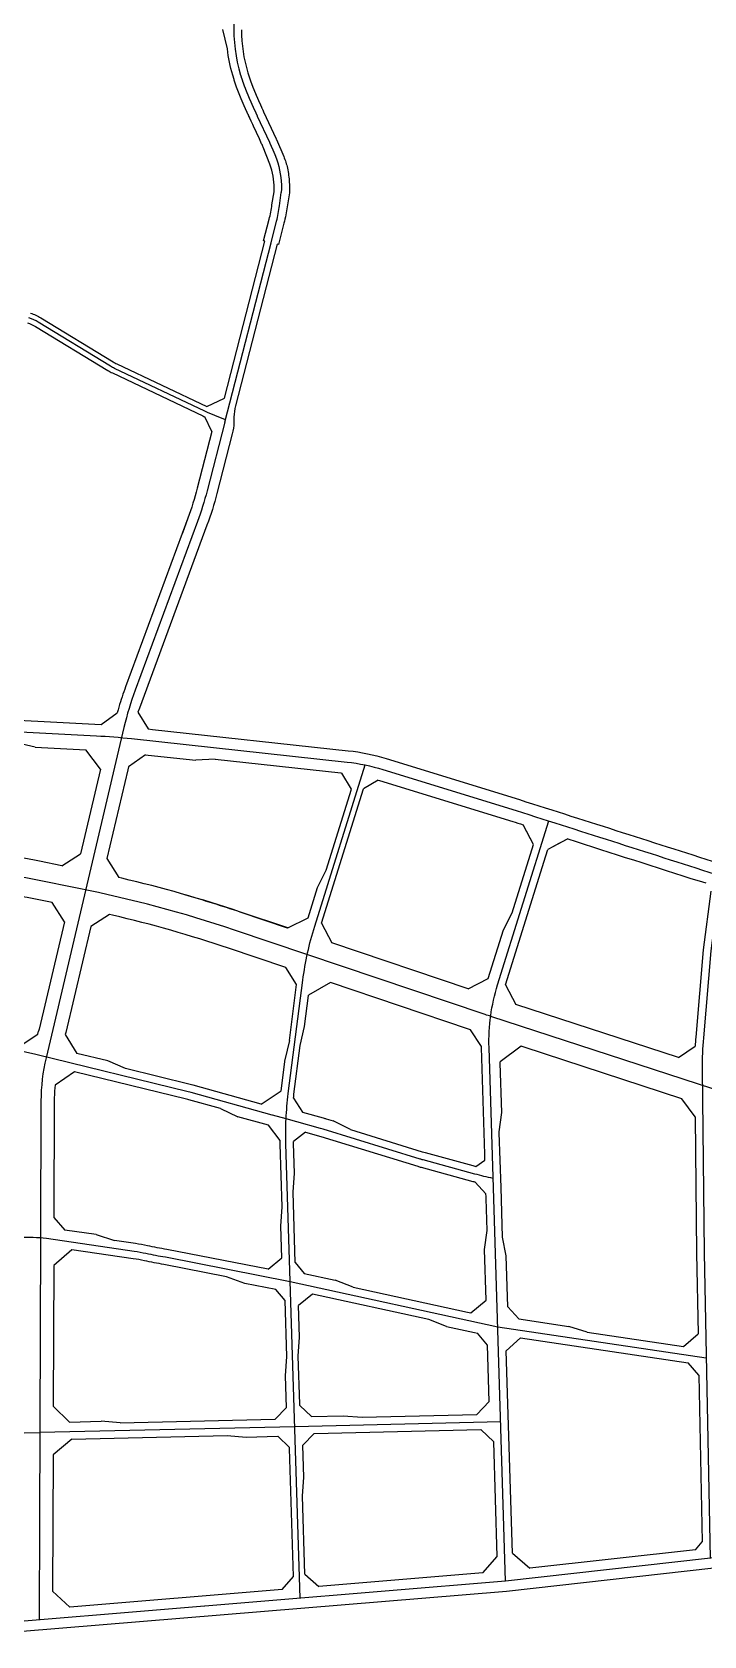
# Model space of a CAD drawing. Extents: x 529262 to 576451, y 2694391 to 2717535.
# Drawn here: x 547511 to 548570, y 2708469 to 2710997 of the extents above; entities that cross this region are included whole.
import ezdxf

# ---------------------------------------------------------------- set-up
doc = ezdxf.new("R2010")
doc.units = 0
doc.layers.add('RD-中线', color=40, linetype='Continuous')
doc.layers.add('RD-红线', color=7, linetype='Continuous')

msp = doc.modelspace()

# ---------------------------------------------------------------- linework, layer by layer
at = {"layer": 'RD-中线', "linetype": 'Continuous', "flags": 128}
for points in [[(547846.111, 2711092.932, 0.16807688), (547839.664, 2710928.946, -0.00077035), (547839.89, 2710928.202, -0.00076174), (547840.119, 2710927.459, -0.00075314), (547840.35, 2710926.716, -0.00074453), (547840.583, 2710925.974, -0.00073592), (547840.818, 2710925.232, -0.00072731), (547841.056, 2710924.492, -0.0007187), (547841.295, 2710923.752, -0.0007101), (547841.537, 2710923.013, -0.00070149), (547841.781, 2710922.274, -0.00069288), (547842.027, 2710921.536, -0.00068427), (547842.275, 2710920.799, -0.00067566), (547842.525, 2710920.062, -0.00066706), (547842.776, 2710919.327, -0.00065845), (547843.03, 2710918.591, -0.00064984), (547843.286, 2710917.857, -0.00064123), (547843.544, 2710917.123, -0.00063263), (547843.803, 2710916.39, -0.00062402), (547844.064, 2710915.657, -0.00061541), (547844.328, 2710914.925, -0.0006068), (547844.593, 2710914.194, -0.00059819), (547844.859, 2710913.463, -0.00058959), (547845.128, 2710912.733, -0.00058098), (547845.398, 2710912.004, -0.00057237), (547845.67, 2710911.275, -0.00056376), (547845.943, 2710910.547, -0.00055515), (547846.218, 2710909.82, -0.00054655), (547846.495, 2710909.093, -0.00053794), (547846.774, 2710908.367, -0.00052933), (547847.053, 2710907.641, -0.00052072), (547847.335, 2710906.916, -0.00051211), (547847.618, 2710906.191, -0.0005035), (547847.902, 2710905.467, -0.0004949), (547848.188, 2710904.744, -0.00048629), (547848.475, 2710904.021, -0.00047768), (547848.764, 2710903.299, -0.00046907), (547849.054, 2710902.577, -0.00046046), (547849.345, 2710901.856, -0.00045186), (547849.638, 2710901.136, -0.00044325), (547849.931, 2710900.415, -0.00043464), (547850.227, 2710899.696, -0.00042603), (547850.523, 2710898.977, -0.00041742), (547850.821, 2710898.258, -0.00040881), (547851.12, 2710897.54, -0.0004002), (547851.42, 2710896.823, -0.0003916), (547851.721, 2710896.105, -0.00038299), (547852.023, 2710895.389, -0.00037438), (547852.326, 2710894.673, -0.00036577), (547852.631, 2710893.957, -0.00035716), (547852.936, 2710893.241, -0.00034855), (547853.242, 2710892.527, -0.00033994), (547853.55, 2710891.812, -0.00033133), (547853.858, 2710891.098, -0.00032273), (547854.168, 2710890.385, -0.00031412), (547854.478, 2710889.671, -0.00030551), (547854.789, 2710888.958, -0.0002969), (547855.101, 2710888.246, -0.00028829), (547855.414, 2710887.534, -0.00027968), (547855.727, 2710886.822, -0.00027107), (547856.042, 2710886.111, -0.00026246), (547856.357, 2710885.4, -0.00025385), (547856.673, 2710884.689, -0.00024524), (547856.989, 2710883.978, -0.00023663), (547857.306, 2710883.268, -0.00022802), (547857.624, 2710882.558, -0.00021941), (547857.943, 2710881.849, -0.0002108), (547858.262, 2710881.14, -0.00020219), (547858.582, 2710880.431, -0.00019357), (547858.902, 2710879.722, -0.00018496), (547859.223, 2710879.013, -0.00017635), (547859.544, 2710878.305, -0.00016774), (547859.866, 2710877.597, -0.00015912), (547860.189, 2710876.889, -0.00015051), (547860.511, 2710876.182, -0.00014189), (547860.835, 2710875.474, -0.00013328), (547861.158, 2710874.767, -0.00012466), (547861.482, 2710874.06, -0.00011604), (547861.806, 2710873.353, -0.00010742), (547862.131, 2710872.646, -0.0000988), (547862.456, 2710871.939, -0.00009017), (547862.781, 2710871.233, -0.00008155), (547863.106, 2710870.526, -0.00007291), (547863.432, 2710869.82, -0.00006427), (547863.758, 2710869.114, -0.00005562), (547864.084, 2710868.407, -0.00004695), (547864.41, 2710867.701, -0.00003826), (547864.736, 2710866.995, -0.00002951), (547865.062, 2710866.289, -0.00002066), (547865.389, 2710865.583, -0.00001148), (547865.715, 2710864.877, 0), (547866.042, 2710864.171), (547885.042, 2710823.09), (547885.205, 2710822.737, -0.00001108), (547885.368, 2710822.384, -0.00001994), (547885.531, 2710822.031, -0.00002849), (547885.694, 2710821.678, -0.00003693), (547885.858, 2710821.325, -0.00004533), (547886.021, 2710820.972, -0.00005369), (547886.184, 2710820.619, -0.00006204), (547886.347, 2710820.266, -0.00007039), (547886.509, 2710819.912, -0.00007872), (547886.672, 2710819.559, -0.00008705), (547886.835, 2710819.206, -0.00009538), (547886.997, 2710818.853, -0.0001037), (547887.159, 2710818.499, -0.00011203), (547887.322, 2710818.146, -0.00012035), (547887.484, 2710817.792, -0.00012866), (547887.645, 2710817.439, -0.00013698), (547887.807, 2710817.085, -0.0001453), (547887.969, 2710816.731, -0.00015362), (547888.13, 2710816.377, -0.00016193), (547888.291, 2710816.023, -0.00017025), (547888.452, 2710815.669, -0.00017856), (547888.612, 2710815.315, -0.00018687), (547888.772, 2710814.961, -0.00019519), (547888.932, 2710814.606, -0.0002035), (547889.092, 2710814.251, -0.00021181), (547889.251, 2710813.897, -0.00022013), (547889.411, 2710813.542, -0.00022844), (547889.569, 2710813.187, -0.00023675), (547889.728, 2710812.832, -0.00024506), (547889.886, 2710812.477, -0.00025337), (547890.044, 2710812.121, -0.00026169), (547890.201, 2710811.765, -0.00027), (547890.358, 2710811.41, -0.00027831), (547890.515, 2710811.054, -0.00028662), (547890.671, 2710810.698, -0.00029493), (547890.827, 2710810.341, -0.00030324), (547890.982, 2710809.985, -0.00031155), (547891.137, 2710809.628, -0.00031987), (547891.292, 2710809.271, -0.00032818), (547891.446, 2710808.914, -0.00033649), (547891.599, 2710808.557, -0.0003448), (547891.752, 2710808.199, -0.00035311), (547891.905, 2710807.842, -0.00036142), (547892.057, 2710807.484, -0.00036973), (547892.209, 2710807.126, -0.00037804), (547892.36, 2710806.767, -0.00038635), (547892.51, 2710806.409, -0.00039466), (547892.66, 2710806.05, -0.00040297), (547892.809, 2710805.691, -0.00041128), (547892.958, 2710805.331, -0.00041959), (547893.106, 2710804.972, -0.0004279), (547893.254, 2710804.612, -0.00043621), (547893.401, 2710804.252, -0.00044452), (547893.547, 2710803.892, -0.00045283), (547893.692, 2710803.531, -0.00046114), (547893.837, 2710803.17, -0.00046946), (547893.982, 2710802.809, -0.00047777), (547894.125, 2710802.448, -0.00048608), (547894.268, 2710802.086, -0.00049439), (547894.41, 2710801.724, -0.0005027), (547894.552, 2710801.362, -0.00051101), (547894.693, 2710800.999, -0.00051932), (547894.833, 2710800.636, -0.00052763), (547894.972, 2710800.273, -0.00053594), (547895.11, 2710799.91, -0.00054425), (547895.248, 2710799.546, -0.00055256), (547895.385, 2710799.182, -0.00056087), (547895.521, 2710798.818, -0.00056918), (547895.656, 2710798.453, -0.00057749), (547895.791, 2710798.088, -0.0005858), (547895.924, 2710797.723, -0.00059411), (547896.057, 2710797.358, -0.00060242), (547896.189, 2710796.992, -0.00061073), (547896.32, 2710796.626, -0.00061904), (547896.45, 2710796.259, -0.00062735), (547896.579, 2710795.892, -0.00063566), (547896.707, 2710795.525, -0.00064397), (547896.834, 2710795.158, -0.00065228), (547896.961, 2710794.79, -0.00066059), (547897.086, 2710794.422, -0.0006689), (547897.21, 2710794.053, -0.00067721), (547897.334, 2710793.684, -0.00068552), (547897.456, 2710793.315, -0.00069383), (547897.577, 2710792.946, -0.00070214), (547897.698, 2710792.576, -0.00071045), (547897.817, 2710792.206, -0.00071876), (547897.935, 2710791.835, -0.00072707), (547898.052, 2710791.464, -0.00073538), (547898.168, 2710791.093, -0.00074369), (547898.283, 2710790.722, -0.09097715), (547903.766, 2710744.123)], [(547814.73, 2710382.172), (547786.808, 2710273.889, -0.02544243), (547771.624, 2710225.357), (547673.403, 2709959.675, 0.03056839), (547655.762, 2709901.198), (547532.771, 2709380.318, 0.05721196), (547524.744, 2709312.36), (547524.04, 2709097.462)], [(547233.041, 2709908.008), (547612.249, 2709887.922, -0.01385086), (547667.462, 2709883.461), (548007.488, 2709846.484, -0.04816172), (548063.946, 2709834.771), (548274.248, 2709770.124, -0.000234), (548598.341, 2709666.702), (548882.687, 2709580.672, 0.0353898), (548965.415, 2709561.907), (549232.504, 2709520.911)], [(547911.412, 2709284.249, -0.02004678), (547914.923, 2709324.173), (547937.859, 2709502.663, -0.04376991), (547956.523, 2709588.018), (548035.865, 2709842.015)], [(548257.683, 2708555.651), (548238.388, 2709175.618), (548231.524, 2709396.824, -0.08364076), (548245.025, 2709495.577), (548325.666, 2709753.738)], [(548596.774, 2709667.203), (548581.298, 2709549.15), (548569.518, 2709411.809, 0.02402404), (548567.717, 2709363.823), (548570.774, 2709072.992), (548580.23, 2708591.745)], [(547933.374, 2708528.76), (547911.087, 2709244.893, -0.01968627), (547911.412, 2709284.249, -0.01968627)], [(547073.789, 2709091.636), (547104.893, 2709091.747, 0.00468345), (547108.64, 2709091.796), (547215.965, 2709094.192, 0.00033243), (547216.363, 2709094.201), (547378.546, 2709098.033, -0.00674064), (547383.938, 2709098.088), (547512.252, 2709097.66, -0.03556562), (547533.505, 2709096.075), (547672.043, 2709075.768, -0.01556633), (547690.428, 2709072.486, 0.00923282), (547721.015, 2709066.624), (547917.831, 2709028.206)]]:
    msp.add_lwpolyline(points, format="xyb", dxfattribs=at)
at = {"layer": 'RD-中线'}
for points in [[(547887.634, 2710664.904), (547896.375, 2710698.805, 0.03109133), (547901.073, 2710723.206), (547903.766, 2710744.123)], [(546437.509, 2708753.656), (546628.982, 2708757.772, 0.00558718), (546635.683, 2708757.991), (547182.981, 2708781.999, -0.00246108), (547185.932, 2708782.114), (547247.503, 2708784.208, -0.00299947), (547251.101, 2708784.308), (547523.015, 2708790.291)]]:
    msp.add_lwpolyline(points, format="xyb", dxfattribs=at)
for points in [[(547814.73, 2710382.172), (547887.634, 2710664.904)], [(547917.831, 2709028.206), (548245.129, 2708956.81)], [(548245.129, 2708956.81), (548574.018, 2708907.905)], [(547523.015, 2708790.49), (547924.943, 2708799.67)]]:
    msp.add_lwpolyline(points, dxfattribs=at)
at = {"layer": 'RD-中线', "linetype": 'Continuous'}
for points in [[(547815.627, 2710385.651), (547799.058, 2710392.385, -0.01416644), (547783.5, 2710399.228), (547640.932, 2710466.815, -0.02588454), (547634.557, 2710470.252), (547520.511, 2710539.58, 0.05759387), (547505.909, 2710546.297)], [(549232.671, 2709224.473), (549127.751, 2709224.959, -0.07773036), (548700.587, 2709293.801), (548234.481, 2709445.647, -0.00241198), (548225.322, 2709448.68), (547829.908, 2709581.729, 0.03180471), (547584.335, 2709647.318), (547516.825, 2709660.821, 0.04076391), (547387.471, 2709675.884), (547173.199, 2709683.266, 0.00380702), (547164.065, 2709683.511), (547013.533, 2709686.404, 0.00491627), (547001.735, 2709686.514), (546784.388, 2709686.416, 0.00447514), (546779.018, 2709686.366), (546641.895, 2709683.849, -0.00004733), (546641.838, 2709683.848), (545717.831, 2709667.062)], [(547911.412, 2709284.249), (547889.764, 2709290.237, 0.000046), (547889.676, 2709290.262), (547761.47, 2709325.7, 0.00736389), (547757.195, 2709326.814), (547516.465, 2709385.784, 0.06573611), (547256.204, 2709414.251), (546941.705, 2709407.225, -0.00376841), (546939.897, 2709407.198), (546876.383, 2709406.736, 0.00278516), (546875.046, 2709406.719), (546621.376, 2709402.05), (546425.077, 2709395.672)], [(548237.931, 2709190.368, -0.01476454), (548209.23, 2709197.287), (548127.415, 2709219.585, -0.00812388), (548122.734, 2709220.943), (547969.632, 2709268.063, 0.00706863), (547965.562, 2709269.253), (547928.376, 2709279.557, 0.00010761), (547928.169, 2709279.614), (547911.412, 2709284.249)]]:
    msp.add_lwpolyline(points, format="xyb", dxfattribs=at)
at = {"layer": 'RD-中线', "linetype": 'Continuous', "flags": 128}
for points in [[(547524.04, 2709097.462), (547522.551, 2708651.354), (547522.029, 2708495.035)], [(547924.943, 2708799.67), (548249.852, 2708807.256)], [(549808.255, 2708729.626), (548257.683, 2708555.651), (547307.889, 2708477.034)]]:
    msp.add_lwpolyline(points, dxfattribs=at)
at = {"layer": 'RD-红线'}
for points in [[(547913.023, 2711182.959, 0.00002066), (547891.609, 2711144.834, 0.00005562)], [(547892.416, 2710744.855), (547892.5, 2710750.696, 0.09675536), (547885.69, 2710788.43), (547875.271, 2710815.176, 0.01543094), (547872.854, 2710820.854, 0.00002066), (547854.169, 2710861.255, 0.00005562), (547852.861, 2710864.088, 0.00007291), (547852.206, 2710865.508, 0.00009017), (547851.552, 2710866.929, 0.0000988), (547851.225, 2710867.64, 0.00010742), (547850.898, 2710868.352, 0.00011604), (547850.571, 2710869.065, 0.00012566), (547850.247, 2710869.772, 0.00013549), (547849.921, 2710870.485, 0.0001444), (547849.595, 2710871.199, 0.00015333), (547849.269, 2710871.913, 0.00016228), (547848.944, 2710872.628, 0.00017125), (547848.618, 2710873.343, 0.00018023), (547848.293, 2710874.059, 0.00018923), (547847.969, 2710874.776, 0.00019826), (547847.645, 2710875.493, 0.0002073), (547847.321, 2710876.211, 0.00021636), (547846.998, 2710876.929, 0.00022543), (547846.675, 2710877.648, 0.00023453), (547846.352, 2710878.368, 0.00024364), (547846.031, 2710879.089, 0.00025278), (547845.709, 2710879.81, 0.00026193), (547845.388, 2710880.532, 0.0002711), (547845.068, 2710881.254, 0.00028029), (547844.748, 2710881.978, 0.0002895), (547844.429, 2710882.702, 0.00029873), (547844.111, 2710883.427, 0.00030798), (547843.793, 2710884.152, 0.00031725), (547843.476, 2710884.878, 0.00032654), (547843.16, 2710885.605, 0.00033584), (547842.845, 2710886.333, 0.00034517), (547842.53, 2710887.062, 0.00035451), (547842.216, 2710887.791, 0.00036388), (547841.903, 2710888.522, 0.00037326), (547841.591, 2710889.253, 0.00038267), (547841.28, 2710889.985, 0.00039209), (547840.969, 2710890.717, 0.00040153), (547840.66, 2710891.451, 0.00041099), (547840.352, 2710892.185, 0.00042048), (547840.044, 2710892.921, 0.00042998), (547839.738, 2710893.657, 0.0004395), (547839.433, 2710894.394, 0.00044904), (547839.128, 2710895.132, 0.0004586), (547838.825, 2710895.871, 0.00046818), (547838.523, 2710896.611, 0.00047778), (547838.223, 2710897.351, 0.0004874), (547837.923, 2710898.093, 0.00049704), (547837.625, 2710898.836, 0.0005067), (547837.327, 2710899.579, 0.00051638), (547837.032, 2710900.324, 0.00052608), (547836.737, 2710901.069, 0.0005358), (547836.444, 2710901.816, 0.00054554), (547836.152, 2710902.563, 0.0005553), (547835.862, 2710903.311, 0.00056508), (547835.573, 2710904.061, 0.00057488), (547835.285, 2710904.811, 0.0005847), (547834.999, 2710905.563, 0.00059454), (547834.714, 2710906.315, 0.00060441), (547834.431, 2710907.068, 0.00061429), (547834.15, 2710907.823, 0.00062419), (547833.87, 2710908.578, 0.00063411), (547833.592, 2710909.335, 0.00064405), (547833.315, 2710910.093, 0.00065402), (547833.04, 2710910.851, 0.000664), (547832.767, 2710911.611, 0.00067401), (547832.496, 2710912.372, 0.00068403), (547832.226, 2710913.133, 0.00069408), (547831.958, 2710913.896, 0.00070414), (547831.692, 2710914.66, 0.00071423), (547831.428, 2710915.425, 0.00072434), (547831.166, 2710916.192, 0.00073447), (547830.906, 2710916.959, 0.00074462), (547830.647, 2710917.727, 0.00075479), (547830.391, 2710918.497, 0.00076498), (547830.136, 2710919.267, 0.00077519), (547829.884, 2710920.039, 0.00078542), (547829.634, 2710920.812, 0.00079567), (547829.386, 2710921.586, 0.00051493), (547829.307, 2710921.833), (547827.162, 2710928.916, -0.04022866), (547818.781, 2710970.329), (547811.413, 2711000.89, -0.03103488)], [(547840.915, 2711000.441, 0.07232865), (547851.145, 2710932.438, -0.00073558), (547851.366, 2710931.712, -0.00069334), (547851.584, 2710931.003, -0.00068623), (547851.804, 2710930.295, -0.00067911), (547852.026, 2710929.587, -0.00067198), (547852.251, 2710928.879, -0.00066482), (547852.477, 2710928.172, -0.00065766), (547852.706, 2710927.465, -0.00065047), (547852.938, 2710926.758, -0.00064327), (547853.171, 2710926.051, -0.00063605), (547853.406, 2710925.345, -0.00062882), (547853.644, 2710924.639, -0.00062157), (547853.883, 2710923.933, -0.00061431), (547854.125, 2710923.228, -0.00060702), (547854.368, 2710922.522, -0.00059973), (547854.614, 2710921.817, -0.00059241), (547854.861, 2710921.112, -0.00058508), (547855.11, 2710920.408, -0.00057774), (547855.362, 2710919.704, -0.00057037), (547855.615, 2710918.999, -0.00056299), (547855.87, 2710918.296, -0.0005556), (547856.127, 2710917.592, -0.00054819), (547856.386, 2710916.889, -0.00054076), (547856.646, 2710916.185, -0.00053331), (547856.908, 2710915.482, -0.00052585), (547857.172, 2710914.78, -0.00051837), (547857.438, 2710914.077, -0.00051088), (547857.705, 2710913.375, -0.00050337), (547857.974, 2710912.672, -0.00049584), (547858.245, 2710911.971, -0.00048829), (547858.517, 2710911.269, -0.00048073), (547858.791, 2710910.567, -0.00047316), (547859.067, 2710909.866, -0.00046556), (547859.344, 2710909.164, -0.00045795), (547859.623, 2710908.463, -0.00045032), (547859.903, 2710907.762, -0.00044268), (547860.184, 2710907.062, -0.00043502), (547860.467, 2710906.361, -0.00042734), (547860.752, 2710905.66, -0.00041964), (547861.038, 2710904.96, -0.00041193), (547861.325, 2710904.26, -0.0004042), (547861.614, 2710903.559, -0.00039645), (547861.904, 2710902.859, -0.00038869), (547862.195, 2710902.159, -0.00038091), (547862.487, 2710901.46, -0.00037311), (547862.781, 2710900.76, -0.0003653), (547863.076, 2710900.06, -0.00035747), (547863.373, 2710899.36, -0.00034962), (547863.67, 2710898.661, -0.00034175), (547863.969, 2710897.961, -0.00033387), (547864.269, 2710897.262, -0.00032597), (547864.57, 2710896.562, -0.00031805), (547864.872, 2710895.863, -0.00031012), (547865.175, 2710895.164, -0.00030217), (547865.479, 2710894.464, -0.0002942), (547865.784, 2710893.765, -0.00028621), (547866.091, 2710893.065, -0.00027821), (547866.398, 2710892.366, -0.00027019), (547866.706, 2710891.666, -0.00026215), (547867.015, 2710890.967, -0.00025409), (547867.325, 2710890.267, -0.00024602), (547867.636, 2710889.568, -0.00023793), (547867.948, 2710888.868, -0.00022982), (547868.26, 2710888.168, -0.00022169), (547868.574, 2710887.468, -0.00021354), (547868.888, 2710886.769, -0.00020538), (547869.203, 2710886.068, -0.0001972), (547869.519, 2710885.368, -0.000189), (547869.835, 2710884.668, -0.00018079), (547870.153, 2710883.968, -0.00017255), (547870.47, 2710883.267, -0.0001643), (547870.789, 2710882.566, -0.00015603), (547871.108, 2710881.865, -0.00014774), (547871.428, 2710881.164, -0.00013943), (547871.748, 2710880.463, -0.0001311), (547872.069, 2710879.762, -0.00012368), (547872.393, 2710879.055, -0.00011604), (547872.715, 2710878.353, -0.00010742), (547873.037, 2710877.651, -0.0000988), (547873.36, 2710876.949, -0.00008155), (547874.006, 2710875.545, -0.00006427), (547874.655, 2710874.139, -0.00002951), (547875.955, 2710871.324), (547895.747, 2710828.529, -0.00738634), (547896.107, 2710827.719), (547907.652, 2710800.689, -0.04814832), (547913.466, 2710782.375, -0.0402033), (547916.453, 2710759.676, 0.01169759), (547916.997, 2710749.199, -0.01034615), (547916.739, 2710743.288)], [(547876.024, 2710667.94), (547884.756, 2710701.801, 0.03109133), (547889.171, 2710724.738), (547892.416, 2710744.855)], [(547619.782, 2709905.548), (547645.236, 2709923.98, 0.35355474)], [(547680.032, 2709931.466), (547677.767, 2709925.337), (547693.895, 2709898.692), (547700.779, 2709897.944, 0.48817925)], [(547618.569, 2709835.063), (547595.56, 2709865.773, 0.46765382)], [(547689.641, 2709857.913), (547662.607, 2709838.805, 0.37847146)], [(548014.42, 2709803.549), (547999.147, 2709829.145, 0.4470331)], [(548056.432, 2709818.007), (548033.524, 2709804.338, 0.3821384)], [(548056.432, 2709818.007), (548058.573, 2709817.591, -0.00005682), (548058.635, 2709817.572), (548268.871, 2709752.946, -0.00001178), (548285.183, 2709747.749)], [(548301.455, 2709716.475), (548285.183, 2709747.749, 0.41253162)], [(548355.692, 2709725.273), (548324.235, 2709708.909, 0.41593705)], [(547557.908, 2709683.198), (547587.142, 2709701.968, 0.40415368)], [(547628.545, 2709694.547), (547647.391, 2709664.411, 0.41734943)], [(547561.849, 2709594.848), (547542.421, 2709625.108, 0.42434552)], [(547632.723, 2709606.338), (547603.294, 2709587.608, 0.40647199)], [(547914.161, 2709585.032), (547945.997, 2709601.273, 0.42061734)], [(547967.476, 2709592.895), (547983.366, 2709561.746, 0.40783865)], [(547927.913, 2709495.88), (547911.09, 2709522.76, 0.35768371)], [(547981.639, 2709499.022), (547946.938, 2709479.164, 0.49824566)], [(548257.615, 2709495.635), (548273.734, 2709464.411, 0.4106537)], [(547491.565, 2709403.825), (547496.738, 2709402.683), (547520.031, 2709417.745), (547521.158, 2709422.52, 0.40842957)], [(547563.101, 2709417.386), (547581.484, 2709387.359, 0.4117685)], [(548219.481, 2709398.194), (548202.438, 2709424.752, 0.35529995)], [(548530.383, 2709380.801), (548556.544, 2709398.662, 0.49169307)], [(547577.907, 2709358.378), (547547.188, 2709337.475, 0.44521189)], [(547807.884, 2709300.421), (547758.273, 2709314.134, 0.00736389), (547754.34, 2709315.159), (547577.907, 2709358.378)], [(547871.927, 2709307.618), (547764.668, 2709337.266, 0.00736389), (547760.05, 2709338.47), (547657.997, 2709363.469)], [(547871.927, 2709307.618), (547903.384, 2709328.528, 0.4564083)], [(547923.041, 2709316.619), (547937.52, 2709294.664, 0.37496785)], [(548556.516, 2709287.72), (548535.81, 2709315.929, 0.32180265)], [(547937.52, 2709294.664), (547970.101, 2709285.636, -0.00706863), (547974.633, 2709284.311), (547985.599, 2709280.936)], [(547902, 2709250.295), (547883.66, 2709274.287, 0.33610163)], [(547942.061, 2709263.313), (547923.056, 2709248.75, 0.49802716)], [(547942.061, 2709263.313), (547962.358, 2709257.689, -0.00706863), (547966.102, 2709256.594), (548119.204, 2709209.473, 0.00812388), (548124.26, 2709208.007), (548206.075, 2709185.709, 0.00112149), (548208.292, 2709185.11, 0.00112149)], [(548012.801, 2709267.333), (548126.264, 2709232.412, 0.00812388), (548130.571, 2709231.162), (548205.895, 2709210.633)], [(547924.528, 2709198.771), (547923.081, 2709245.267, -0.00000324), (547923.081, 2709245.273), (547923.056, 2709248.75)], [(548205.895, 2709210.633), (548210.399, 2709209.406), (548225.023, 2709219.426), (548224.832, 2709225.571, 0.50416493)], [(548226.815, 2709161.738), (548226.68, 2709166.057), (548209.805, 2709184.71), (548208.292, 2709185.11, 0.33086026)], [(547545.143, 2709128.898), (547562.242, 2709109.044, 0.37313291)], [(547573.519, 2709078.081), (547544.893, 2709053.429, 0.45650431)], [(547883.227, 2709047.187), (547904.667, 2709065.413, 0.48141729)], [(547925.915, 2709057.781), (547940.07, 2709040.754, 0.34389783)], [(547909.76, 2708998.192), (547895.218, 2709015.299, 0.3500585)], [(547952.849, 2709008.285), (547931.021, 2708990.138, 0.48820837)], [(548202.639, 2708978.361), (548226.892, 2708998.524, 0.48820837)], [(548261.229, 2708988.228), (548278.277, 2708969.068, 0.36278275)], [(548229.105, 2708927.418), (548213.377, 2708946.337, 0.34389783)], [(548281.316, 2708939.297), (548258.384, 2708918.893, 0.46758535)], [(548538.339, 2708925.342), (548561.277, 2708945.518, 0.46409674)], [(548562.552, 2708880.624), (548545.497, 2708900.014, 0.36602995)], [(548212.333, 2708818.383), (548231.856, 2708839, 0.41649055)], [(547894.428, 2708810.976), (547912.008, 2708829.531, 0.41663965)], [(547955.449, 2708788.379), (547937.878, 2708769.824, 0.41649055)], [(548238.846, 2708775.145), (548218.389, 2708794.518, 0.41194024)], [(547573.325, 2708779.636), (547543.896, 2708754.612, 0.46532023)], [(548557.062, 2708605.342), (548567.721, 2708617.503, 0.38749176)], [(548221.935, 2708568.753), (548244.471, 2708594.41, 0.39468943)], [(548268.304, 2708600.128), (548295.744, 2708576.026, 0.43401101)], [(547904.962, 2708542.51), (547923.302, 2708563.064, 0.39921674)], [(547941.201, 2708566.611), (547962.841, 2708547.301, 0.42937112)], [(547543.179, 2708539.803), (547570.241, 2708514.804, 0.43960951)]]:
    msp.add_lwpolyline(points, format="xyb", dxfattribs=at)
at = {"layer": 'RD-红线', "linetype": 'Continuous'}
for points in [[(547916.739, 2710743.288), (547912.975, 2710721.674, -0.03109133), (547907.995, 2710695.809), (547899.285, 2710662.027), (547897.346, 2710662.52)], [(547786.193, 2710406.804), (547814.127, 2710419.883, 0.47112514)], [(547794.372, 2710367.299), (547783.359, 2710390.465, 0.36283313)], [(548198.509, 2709489.355), (548230.344, 2709505.595, 0.42061824)], [(548281.97, 2709398.624), (548249.238, 2709374.078, 0.51957916)], [(547544.153, 2708831.638), (547569.724, 2708806.561, 0.42190064)], [(547932.919, 2708832.725), (547951.33, 2708815.29, 0.41194024)], [(547916.967, 2708766.628), (547898.565, 2708784.063, 0.41179163)]]:
    msp.add_lwpolyline(points, format="xyb", dxfattribs=at)
at = {"layer": 'RD-红线', "linetype": 'Continuous', "flags": 128}
for points in [[(547897.346, 2710662.52), (547831.7, 2710407.934, 0.05698138), (547829.191, 2710389.933), (547828.986, 2710381.648, -0.05698264), (547826.477, 2710363.646), (547802.302, 2710269.894, -0.02544243), (547786.631, 2710219.809), (547680.032, 2709931.466)], [(547508.395, 2710553.9, -0.05759387), (547524.666, 2710546.416), (547638.712, 2710477.088, 0.02588454), (547644.359, 2710474.044), (547786.193, 2710406.804)], [(547503.422, 2710538.693, -0.05759387), (547516.355, 2710532.744), (547630.401, 2710463.416, 0.02588454), (547637.505, 2710459.586), (547780.073, 2710391.999, 0.00294404), (547783.359, 2710390.465)], [(547794.372, 2710367.299), (547771.315, 2710277.884, -0.02544243), (547756.616, 2710230.905), (547747.836, 2710207.156)], [(547756.616, 2710230.905), (547658.396, 2709965.223, 0.01639189), (547647.713, 2709933.131), (547646.572, 2709928.917), (547645.236, 2709923.98)], [(546413.792, 2710120.666, -0.03995111), (546539.614, 2710085.997), (546896.859, 2709956.106, 0.07408728), (546978.303, 2709939.527), (547619.782, 2709905.548)], [(547700.779, 2709897.944), (548009.434, 2709864.379, -0.04814309), (548069.257, 2709851.969), (548279.625, 2709787.303, -0.00023397), (548603.688, 2709683.891), (548887.9, 2709597.9, 0.0353898), (548968.145, 2709579.698), (549185.943, 2709546.269)], [(548355.692, 2709725.273), (548355.693, 2709725.273, -0.00014961), (548562.888, 2709659.136), (548573.143, 2709655.959)], [(547557.908, 2709683.198), (547522.709, 2709690.238, 0.04076391), (547388.504, 2709705.866), (547277.284, 2709709.698)], [(547542.421, 2709625.108), (547510.941, 2709631.404, 0.04076391), (547386.438, 2709645.902), (547284.135, 2709649.426)], [(547914.161, 2709585.032), (547839.475, 2709610.163, 0.02400271), (547652.089, 2709663.355), (547647.391, 2709664.411)], [(548581.49, 2709642.937), (548569.365, 2709550.444), (548557.562, 2709412.835, 0.00693866), (548556.544, 2709398.662, 0.00693866)], [(547913.867, 2709584.883), (547839.181, 2709610.013, 0.01131789), (547751.449, 2709637.339, 0.01131789)], [(547911.09, 2709522.76), (547820.341, 2709553.296, 0.02298687), (547637.839, 2709605.272), (547632.723, 2709606.338)], [(547923.041, 2709316.619), (547923.412, 2709319.357, 0.00121724), (547923.852, 2709323.046), (547933.722, 2709399.859)], [(548224.832, 2709225.571), (548224.735, 2709228.707), (548219.53, 2709396.451, -0.00139666), (548219.481, 2709398.194)], [(547547.188, 2709337.475), (547546.586, 2709333.06, 0.01863144), (547545.744, 2709312.292), (547545.143, 2709128.898)], [(547905.177, 2709145.468), (547902.091, 2709244.613, -0.00138294), (547902.011, 2709247.428), (547902, 2709250.295)], [(547883.227, 2709047.187), (547723.185, 2709078.427, -0.0092722), (547692.903, 2709084.228, 0.01556633), (547673.783, 2709087.641), (547640.672, 2709092.495)], [(547817.657, 2709035.533), (547718.845, 2709054.821, -0.00919426), (547687.952, 2709060.744, 0.01556633), (547670.303, 2709063.895), (547573.519, 2709078.081)]]:
    msp.add_lwpolyline(points, format="xyb", dxfattribs=at)
at = {"layer": 'RD-红线'}
for points in [[(547814.127, 2710419.883), (547877.963, 2710667.447)], [(547515.672, 2709870.005), (547485.978, 2709876.585)], [(548296.694, 2709725.624), (548285.182, 2709747.749)], [(548355.693, 2709725.273), (548333.46, 2709713.707)], [(547960.905, 2709648.999), (547974.576, 2709675.994)], [(548230.344, 2709505.595), (548254.197, 2709581.956)], [(547916.555, 2709407.493), (547909.665, 2709377.412)], [(547630.048, 2709375.463), (547581.484, 2709387.359)], [(547657.997, 2709363.469), (547630.048, 2709375.463)], [(548251.719, 2709294.117), (548249.294, 2709372.277), (548249.238, 2709374.078)], [(547807.884, 2709300.421), (547835.468, 2709287.609)], [(547883.66, 2709274.287), (547835.473, 2709287.607)], [(548012.801, 2709267.333), (547985.599, 2709280.936)], [(547922.463, 2709168.693), (547924.528, 2709198.771)], [(547611.714, 2709101.793), (547562.384, 2709109.023), (547562.242, 2709109.044)], [(547611.714, 2709101.793), (547640.672, 2709092.495)], [(547846.144, 2709024.878), (547817.657, 2709035.533)], [(547940.07, 2709040.754), (547988.921, 2709030.098)], [(548017.166, 2709018.819), (547988.921, 2709030.098)], [(548017.166, 2709018.819), (548197.602, 2708979.46), (548202.639, 2708978.361)], [(548136.433, 2708968.238), (547952.849, 2709008.285)], [(548164.525, 2708956.993), (548136.433, 2708968.238)], [(548278.277, 2708969.068), (548357.407, 2708957.301)], [(548164.525, 2708956.993), (548208.34, 2708947.435), (548213.377, 2708946.337)], [(548281.316, 2708939.297), (548545.497, 2708900.014)], [(548386.345, 2708947.943), (548357.407, 2708957.301)], [(548386.345, 2708947.943), (548538.339, 2708925.342)], [(547910.453, 2708879.507), (547912.518, 2708909.586)], [(547912.008, 2708829.531), (547912.008, 2708829.539), (547910.453, 2708879.507)], [(547649.771, 2708805.388), (547893.428, 2708810.953), (547894.428, 2708810.976)], [(547569.724, 2708806.561), (547619.71, 2708807.702)], [(547573.325, 2708779.636), (547818.517, 2708785.236)], [(547649.771, 2708805.388), (547619.71, 2708807.702)], [(547818.517, 2708785.236), (547848.578, 2708782.922)], [(547848.578, 2708782.922), (547898.565, 2708784.063)]]:
    msp.add_lwpolyline(points, dxfattribs=at)
at = {"layer": 'RD-红线', "linetype": 'Continuous'}
for points in [[(547877.963, 2710667.447), (547876.024, 2710667.94)], [(548254.197, 2709581.956), (548267.915, 2709609.101)], [(548247.652, 2709263.976), (548251.719, 2709294.117)]]:
    msp.add_lwpolyline(points, dxfattribs=at)
at = {"layer": 'RD-红线', "linetype": 'Continuous', "flags": 128}
for points in [[(547515.672, 2709870.005), (547595.56, 2709865.773)], [(547689.641, 2709857.913), (547694.032, 2709857.436), (547769.172, 2709849.264)], [(547799.536, 2709850.992), (547769.172, 2709849.264)], [(547799.536, 2709850.992), (547997.513, 2709829.463), (547999.147, 2709829.145)], [(547618.569, 2709835.063), (547587.142, 2709701.968)], [(547662.607, 2709838.805), (547661.592, 2709834.505), (547628.557, 2709694.598), (547628.545, 2709694.547)], [(547967.476, 2709592.895), (548033.524, 2709804.338)], [(547974.576, 2709675.994), (548014.42, 2709803.549)], [(548257.615, 2709495.635), (548321.134, 2709698.983), (548324.235, 2709708.909)], [(548267.915, 2709609.101), (548301.455, 2709716.475)], [(547945.997, 2709601.273), (547960.905, 2709648.999)], [(547561.849, 2709594.848), (547521.843, 2709425.421), (547521.158, 2709422.52)], [(547603.294, 2709587.608), (547563.791, 2709420.306), (547563.101, 2709417.386)], [(548198.509, 2709489.355), (547983.366, 2709561.746)], [(547916.555, 2709407.493), (547927.913, 2709495.88)], [(548202.438, 2709424.752), (548199.058, 2709425.864), (547981.639, 2709499.022)], [(547940.565, 2709429.572), (547946.887, 2709478.768), (547946.938, 2709479.164)], [(548530.383, 2709380.801), (548273.734, 2709464.411)], [(547933.722, 2709399.859), (547940.565, 2709429.572)], [(548535.81, 2709315.929), (548287.023, 2709396.978), (548281.97, 2709398.624)], [(547903.384, 2709328.528), (547909.756, 2709378.12)], [(548252.813, 2709097.906), (548250.383, 2709175.992), (548247.708, 2709262.175), (548247.652, 2709263.976)], [(548556.516, 2709287.72), (548558.776, 2709072.811), (548561.277, 2708945.518)], [(547925.915, 2709057.781), (547922.463, 2709168.693)], [(548228.471, 2709108.512), (548226.912, 2709158.597), (548226.815, 2709161.738)], [(547903.112, 2709115.389), (547905.177, 2709145.468)], [(547904.667, 2709065.413), (547903.112, 2709115.389)], [(548224.403, 2709078.485), (548228.471, 2709108.512)], [(548258.74, 2709068.19), (548252.813, 2709097.906)], [(548226.892, 2708998.524), (548224.403, 2709078.485)], [(548261.229, 2708988.228), (548258.74, 2709068.19)], [(547544.893, 2709053.429), (547544.16, 2708833.769), (547544.159, 2708833.638), (547544.153, 2708831.638)], [(547895.218, 2709015.299), (547846.144, 2709024.878)], [(547912.518, 2708909.586), (547909.76, 2708998.192)], [(547932.576, 2708940.163), (547931.021, 2708990.138)], [(547930.511, 2708910.084), (547932.576, 2708940.163)], [(547932.919, 2708832.725), (547932.856, 2708834.724), (547930.511, 2708910.084)], [(548231.856, 2708839), (548231.855, 2708839.039), (548229.105, 2708927.418)], [(548268.304, 2708600.128), (548258.384, 2708918.893)], [(548562.552, 2708880.624), (548567.721, 2708617.503)], [(547951.33, 2708815.29), (548001.316, 2708816.457)], [(548001.316, 2708816.457), (548031.378, 2708814.158)], [(548031.378, 2708814.158), (548212.333, 2708818.383)], [(547955.449, 2708788.379), (548218.389, 2708794.518)], [(547923.302, 2708563.064), (547917.029, 2708764.629), (547916.967, 2708766.628)], [(547939.434, 2708719.832), (547937.878, 2708769.808), (547937.878, 2708769.824)], [(548244.471, 2708594.41), (548238.846, 2708775.145)], [(547543.896, 2708754.612), (547543.179, 2708539.803)], [(549810.039, 2708713.726), (548259.235, 2708539.725), (547361.712, 2708465.435), (547360.699, 2708465.351)], [(547937.368, 2708689.754), (547939.434, 2708719.832)], [(547941.201, 2708566.611), (547937.368, 2708689.754)], [(548557.062, 2708605.342), (548296.08, 2708576.06), (548295.744, 2708576.026)], [(548221.935, 2708568.753), (548221.545, 2708568.715), (547962.841, 2708547.301)], [(547904.962, 2708542.51), (547570.241, 2708514.804)]]:
    msp.add_lwpolyline(points, dxfattribs=at)

doc.saveas('drawing.dxf')
